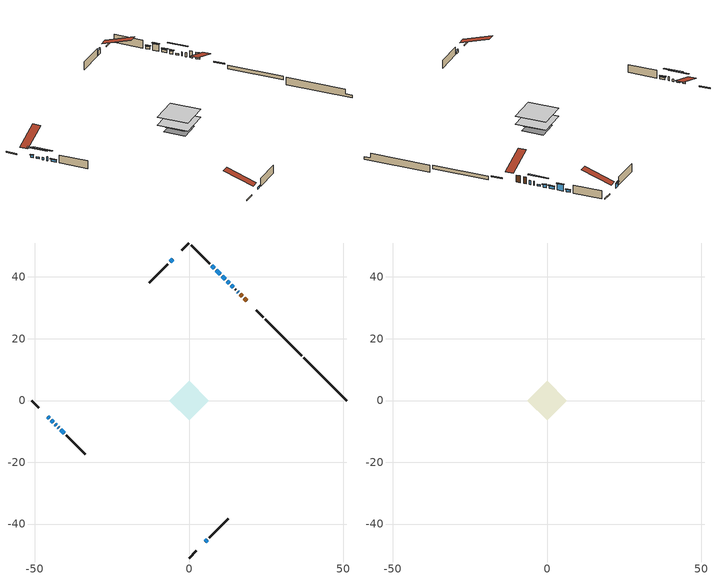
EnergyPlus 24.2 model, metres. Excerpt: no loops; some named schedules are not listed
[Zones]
conditioned space
 floor adiabatic (Floor2 construction): -4.04,0 0,4.04 4.04,0 0,-4.04 z0.47
 floor adiabatic (AdiabaticFloorConstruction): -6.45,0 0,6.45 6.45,0 0,-6.45 z0.47
 floor foundation (Slab1 construction): -4.54,0 0,4.54 4.54,0 0,-4.54 z-2.01
 floor foundation (Slab2 construction): -4.04,0 0,4.04 4.04,0 0,-4.04 z-0.65
 wall outside (RimJoist1 construction): 0,-50.98 2.29,-48.68 / -50.98,0 -48.68,-2.29 / 0,50.98 -2.29,48.68 / 24.02,26.96 21.72,29.26 z0.47:0.77
 wall outside (AdiabaticWallConstruction 1): 18.75,32.23 17.89,33.09 / 17.23,33.75 16.65,34.33 z0.47:2.5
 wall outside (AdiabaticWallConstruction): 16,34.98 15.71,35.27 / 15.05,35.93 14.97,36.01 / -42.34,-8.64 -42.11,-8.87 z0.47:1.69; -45.72,-5.26 -45.21,-5.77 / -43.32,-7.65 -43,-7.98 / -41.45,-9.53 -40.37,-10.61 z0.47:1.18; 14.32,36.66 13.74,37.24 / -44.56,-6.42 -43.98,-7 / 5.26,-45.72 5.95,-45.03 z0.47:0.98; 13.08,37.9 12.45,38.53 / 11.8,39.18 10.72,40.26 z0.47:1.33; 10.06,40.92 8.8,42.17 z0.47:2.43; 8.15,42.83 7.39,43.59 z0.47:1.23; -5.26,45.71 -6.15,44.83 z0.47:1.81
 wall outside (Wall1 construction): 6.6,-44.37 12.68,-38.29 / -39.72,-11.26 -33.64,-17.34 / -6.8,44.18 -12.88,38.1 / 6.74,44.24 0.66,50.32 z0.47:2.91
 wall foundation (FoundationWall1 construction): 37.08,13.9,-2.01 37.08,13.9,0.28 49.59,1.39,0.28 49.59,1.39,-1.16 50.98,0,-1.16 50.98,0,-2.01
 wall foundation (FoundationWall2 construction): 36.42,14.56 24.67,26.31 z-0.65:0.47
 window (WindowConstruction 8): 15.99,34.98 15.71,35.27 z0.47:1.69
 window (WindowConstruction 7): -45.71,-5.26 -45.21,-5.77 z0.47:1.18
 window (WindowConstruction 13): 15.05,35.93 14.97,36.01 z0.47:1.69
 window (WindowConstruction 10): 14.31,36.66 13.74,37.24 z0.47:0.98
 window (WindowConstruction 11): -44.55,-6.42 -43.98,-7 z0.47:0.98
 window (WindowConstruction 12): -43.32,-7.66 -43,-7.98 z0.47:1.18
 window (WindowConstruction 9): -42.34,-8.64 -42.11,-8.87 z0.47:1.69
 window (WindowConstruction): 13.08,37.9 12.45,38.53 z0.47:1.33
 window (WindowConstruction 1): 11.8,39.18 10.72,40.26 z0.47:1.33
 window (WindowConstruction 2): 10.06,40.92 8.8,42.17 z0.47:2.43
 window (WindowConstruction 3): 8.15,42.83 7.39,43.59 z0.47:1.23
 window (WindowConstruction 4): -5.26,45.71 -6.15,44.83 z0.47:1.81
 window (WindowConstruction 5): 5.26,-45.71 5.95,-45.03 z0.47:0.98
 window (WindowConstruction 6): -41.45,-9.53 -40.37,-10.61 z0.47:1.18
 door (Door): 18.75,32.23 17.89,33.09 z0.47:2.5
 door (Door 1): 17.23,33.75 16.65,34.33 z0.47:2.5
 ceiling adiabatic (AdiabaticFloorConstruction): 0,-6.45 6.45,0 0,6.45 -6.45,0 z0.47
attic - vented
 floor to conditioned space (Floor1 construction Reversed): -6.45,0 0,6.45 6.45,0 0,-6.45 z2.91
 roof outside (Roof1 construction): 4.61,-46.37,2.91 -1.68,-40.08,5.87 -3.34,-41.74,5.87 2.95,-48.03,2.91; -46.37,-4.61,2.91 -40.08,1.68,5.87 -41.74,3.34,5.87 -48.03,-2.95,2.91; -4.61,46.37,2.91 1.68,40.08,5.87 3.34,41.74,5.87 -2.95,48.03,2.91; 19.41,31.57,2.91 13.12,25.28,5.87 14.78,23.63,5.87 21.07,29.91,2.91
shading: -45.07,-5.91 -45.86,-5.12 -46.15,-5.41 -45.36,-6.2 z1.38; 11.87,39.11 16.18,34.8 16.47,35.09 12.16,39.4 z3.62; -42.11,-8.87 -46.42,-4.56 -46.71,-4.85 -42.4,-9.16 z3.62; -41.13,-9.85 -45.19,-5.79 -45.48,-6.08 -41.42,-10.14 z3.82; 12.31,38.67 13.22,37.75 13.51,38.05 12.6,38.96 z1.53; 10.58,40.4 11.94,39.04 12.23,39.33 10.87,40.69 z1.53; 8.66,42.32 10.2,40.78 10.49,41.07 8.95,42.61 z2.63; 7.25,43.73 8.29,42.69 8.58,42.98 7.54,44.02 z1.43; -6.29,44.69 -5.12,45.86 -5.41,46.15 -6.58,44.98 z2.01; 6.09,-44.89 5.12,-45.86 5.41,-46.15 6.38,-45.18 z1.18; -40.23,-10.75 -41.59,-9.38 -41.88,-9.68 -40.52,-11.04 z1.38
[Building]
Building 1: Terrain=Suburbs
[Site:Location]
Toronto City Centre_ON: Latitude {deg}=43.63; Longitude {deg}=-79.39; Time Zone {hr}=-5; Elevation {m}=77; Keep Site Location Information=Yes
[Site:GroundTemperature:Shallow]
5.01852, 3.26908, 3.12898, 3.95918, 7.29196, 10.6092, 13.4851, 15.3069, 15.4617, 13.9799, 11.1774, 7.9619
[Site:WaterMainsTemperature]
Calculation Method=Schedule; Temperature Schedule=mains temperature schedule
[Material] Roughness=Rough; Thermal Absorptance=0.9
Name | Thickness {m} | Conductivity {W/m-K} | Density {kg/m3} | Specific Heat {J/kg-K} | Solar Absorptance | Visible Absorptance
asphalt or fiberglass shingles | 0.00635 | 0.162714 | 1121.4 | 1465.45 | 0.4 | 0.4
ceiling loosefill ins | 0.254 | 0.0480833 | 16.02 | 1046.75 | 0.7 | 0.7
ceiling stud and cavity | 0.1397 | 0.592055 | 65.682 | 1177.47 | 0.7 | 0.7
concrete 4.0 in. | 0.1016 | 1.803125 | 2242.8 | 837.4 | 0.7 | 0.7
concrete 8.0 in. | 0.2032 | 1.803125 | 2242.8 | 837.4 | 0.7 | 0.7
door material | 0.04445 | 0.053851 | 512.64 | 1214.23 | 0.7 | 0.7
door material 1 | 0.04445 | 0.188738 | 512.64 | 1214.23 | 0.7 | 0.7
exterior vertical ins | 0.0363136 | 0.029427 | 32.04 | 1214.23 | 0.7 | 0.7
exterior vertical ins 1 | 0.0340951 | 0.029427 | 32.04 | 1214.23 | 0.7 | 0.7
floor covering | 0.0127 | 0.0433444 | 54.468 | 1339.84 | 0.6 | 0.6
floor rigid ins; wall rigid ins | 0.512978 | 0.029427 | 32.04 | 1214.23 | 0.7 | 0.7
floor stud and cavity | 0.1397 | 1.10349 | 92.3553 | 1139.71 | 0.7 | 0.7
floor stud and cavity 1 | 0.1397 | 1.75129 | 37.0049 | 1207.88 | 0.7 | 0.7
furniture material conditioned space 1 | 0.1524 | 0.115458 | 640.8 | 1214.23 | 0.6 | 0.6
gypsum board | 0.0127 | 0.160291 | 801 | 837.4 | 0.6 | 0.6
gypsum board 1 | 0.0127 | 0.160291 | 801 | 837.4 | 0.7 | 0.7
osb sheathing 0.5 in. | 0.0127 | 0.115458 | 512.64 | 1214.23 | 0.7 | 0.7
osb sheathing 0.75 in. | 0.01905 | 0.115458 | 512.64 | 1214.23 | 0.7 | 0.7
osb sheathing 2.0 in. | 0.0508 | 0.115458 | 512.64 | 1214.23 | 0.7 | 0.7
rim joist stud and cavity | 0.0508 | 0.0283516 | 125.044 | 1163.47 | 0.6 | 0.6
wall stud and cavity | 0.1397 | 0.115654 | 139.0536 | 1170.24 | 0.7 | 0.7
wall stud and cavity 1 | 0.0889 | 0.380278 | 52.3479 | 1209.89 | 0.7 | 0.7
wall stud and cavity 2 | 0.0889 | 0.391764 | 83.0341 | 1211.67 | 0.7 | 0.7
wood siding | 0.0254 | 0.102417 | 544.68 | 1172.36 | 0.4 | 0.4
wood siding 1; wood siding 2; wood siding 3 | 0.0254 | 0.102417 | 544.68 | 1172.36 | 0.7 | 0.7
[WindowMaterial:SimpleGlazingSystem]
Name | U-Factor {W/m2-K} | Solar Heat Gain Coefficient
WindowMaterial | 2.14515 | 0.46
WindowMaterial 1 | 2.05771 | 0.52
WindowMaterial 10 | 4.72353 | 0.53
WindowMaterial 11 | 2.84014 | 0.42
WindowMaterial 12 | 4.56398 | 0.49
WindowMaterial 13 | 3.05874 | 0.34
WindowMaterial 2 | 2.41145 | 0.55
WindowMaterial 3 | 2.87988 | 0.51
WindowMaterial 4 | 2.11165 | 0.54
WindowMaterial 5 | 2.84979 | 0.44
WindowMaterial 6 | 2.85774 | 0.45
WindowMaterial 7 | 2.853195 | 0.44
WindowMaterial 8 | 2.98776 | 0.6
WindowMaterial 9 | 3.10757 | 0.59
[Construction]
AdiabaticFloorConstruction: floor stud and cavity 1, floor rigid ins, osb sheathing 0.75 in., floor covering
AdiabaticWallConstruction: wood siding 2, wall rigid ins, wall stud and cavity 1, gypsum board
AdiabaticWallConstruction 1: wood siding 3, wall rigid ins, wall stud and cavity 1, gypsum board
Door: door material
Door 1: door material 1
Floor1 construction Reversed: gypsum board, ceiling stud and cavity, ceiling loosefill ins
Floor2 construction: floor stud and cavity, osb sheathing 0.75 in., floor covering
FoundationWall1 construction; FoundationWall2 construction: concrete 8.0 in., gypsum board 1
furniture construction conditioned space 1: furniture material conditioned space 1
PartitionWallConstruction: gypsum board, wall stud and cavity 2, gypsum board
RimJoist1 construction: wood siding 1, osb sheathing 2.0 in., rim joist stud and cavity
Roof1 construction: asphalt or fiberglass shingles
Slab1 construction; Slab2 construction: concrete 4.0 in.
Wall1 construction: wood siding, osb sheathing 0.5 in., wall stud and cavity, gypsum board
WindowConstruction: WindowMaterial
WindowConstruction 1: WindowMaterial 1
WindowConstruction 10: WindowMaterial 10
WindowConstruction 11: WindowMaterial 11
WindowConstruction 12: WindowMaterial 12
WindowConstruction 13: WindowMaterial 13
WindowConstruction 2: WindowMaterial 2
WindowConstruction 3: WindowMaterial 3
WindowConstruction 4: WindowMaterial 4
WindowConstruction 5: WindowMaterial 5
WindowConstruction 6: WindowMaterial 6
WindowConstruction 7: WindowMaterial 7
WindowConstruction 8: WindowMaterial 8
WindowConstruction 9: WindowMaterial 9
[Zone] Multiplier=1; Part of Total Floor Area=Yes
Name | Volume {m3}
attic - vented | 40.0914
conditioned space | 347.4
[Space]
Name | Zone | Volume {m3}
attic - vented 1 | attic - vented | 40.0914
conditioned space 1 | conditioned space | 347.4
[ZoneInfiltration:EffectiveLeakageArea]
infil attic - vented 1: Zone or Space=attic - vented 1; Schedule=Always On Discrete; Effective Air Leakage Area {cm2}=3508.63; Stack Coefficient=0.000206093; Wind Coefficient=9.69956e-06
[ZoneMixing]
whole house fan mix: Zone or Space=attic - vented; Schedule=Always On Continuous; Design Flow Rate Calculation Method=Flow/Zone; Design Flow Rate {m3/s}=0; Source Zone or Space=conditioned space
[SurfaceProperty:ExposedFoundationPerimeter] Exposed Perimeter Calculation Method=TotalExposedPerimeter
Name | Total Exposed Perimeter {m}
Slab1 | 19.66
Slab2 | 16.612
[InternalMass] Zone or ZoneList=conditioned space; Space or SpaceList=conditioned space 1
Name | Construction | Surface Area {m2}
furniture mass conditioned space 1 | furniture construction conditioned space 1 | 75.9479
partition wall mass | PartitionWallConstruction | 157.21
[Lights]
interior lighting: Zone or ZoneList or Space or SpaceList=conditioned space 1; Schedule=interior lighting schedule; Design Level Calculation Method=LightingLevel; Lighting Level {W}=343.2; Return Air Fraction=0; Fraction Radiant=0.6; Fraction Visible=0.2; Fraction Replaceable=1
[People]
occupants: Zone or ZoneList or Space or SpaceList=conditioned space 1; Number of People Schedule=occupants schedule; Number of People Calculation Method=People; Number of People=3; Fraction Radiant=0.314171; Sensible Heat Fraction=0.56303; Activity Level Schedule=occupants activity schedule; Carbon Dioxide Generation Rate {m3/s-W}=0; Enable ASHRAE 55 Comfort Warnings=No; Mean Radiant Temperature Calculation Type=EnclosureAveraged
[ElectricEquipment] Zone or ZoneList or Space or SpaceList=conditioned space 1; Design Level Calculation Method=EquipmentLevel
Name | Schedule | Design Level {W} | Fraction Latent | Fraction Radiant | Fraction Lost
clothes dryer | clothes dryer schedule | 140.772 | 0.015 | 0.081 | 0.85
clothes washer | clothes washer schedule | 32.1985 | 0.03 | 0.162 | 0.7
cooking range | cooking range schedule | 215.147 | 0.08 | 0.432 | 0.2
dishwasher | dishwasher schedule | 66.8632 | 0.3 | 0.18 | 0.4
fridge | fridge schedule | 72.9452 | 0 | 0.6 | 0
mech vent bath fan 0 | mech vent bath fan 0 schedule | 50.2 | 0 | 0 | 1
mech vent bath fan 1 | mech vent bath fan 1 schedule | 50.2 | 0 | 0 | 1
mech vent house fan | mech vent house fan schedule | 0 | 0 | 0 | 1
mech vent house fan cfis | mech vent house fan cfis schedule | 0 | 0 | 0 | 0
misc plug loads | misc plug loads schedule | 494.7 | 0.045 | 0.513 | 0.1
whole house fan | Always On Discrete | 0 | 0 | 0 | 1
[OtherEquipment] Zone or ZoneList or Space or SpaceList=conditioned space 1; Design Level Calculation Method=EquipmentLevel
Name | Fuel Type | Schedule | Design Level {W} | Fraction Latent | Fraction Radiant | Fraction Lost
clothes dryer 1 | Electricity | clothes dryer schedule | 0 | 0.015 | 0.081 | 0.85
cooking range 1 | Electricity | cooking range schedule | 0 | 0.08 | 0.432 | 0.2
general water use latent | None | general water use schedule | 62.594 | 1 | 0 | 0
general water use sensible | None | general water use schedule | -61.6891 | 0 | 0.6 | 0
mech vent house fan latent load | None | Always On Discrete | 0 | 1 | 0 | 0
mech vent house fan sensible load | None | Always On Discrete | 0 | 0 | 0 | 0
water heater energy adjustment1 | Propane | Always On Discrete | 0.01 | 0 | 0 | 1
[ZoneInfiltration:DesignFlowRate] Zone or ZoneList or Space or SpaceList=conditioned space 1; Schedule=Always On Discrete; Design Flow Rate Calculation Method=Flow/Zone; Design Flow Rate {m3/s}=0
infil flow; natural vent flow; whole house fan flow
[Foundation:Kiva] Initial Indoor Air Temperature {C}=18; Wall Depth Below Slab {m}=0.2032; Custom Block X Position 1 {m}=0.2159; Custom Block Z Position 1 {m}=0
Name | Wall Height Above Grade {m} | Custom Block Material Name 1 | Custom Block Depth 1 {m}
Foundation Kiva 1 | 0.279989 | exterior vertical ins | 2.28999
Foundation Kiva 2 | 0.470002 | exterior vertical ins 1 | 1.11999
[Foundation:Kiva:Settings]
Soil Conductivity {W/m-K}=0.849921; Soil Density {kg/m3}=1842.3; Soil Specific Heat {J/kg-K}=418.7; Ground Solar Absorptivity=0.9; Ground Thermal Absorptivity=0.9; Ground Surface Roughness {m}=0.03; Far-Field Width {m}=40; Deep-Ground Boundary Condition=ZeroFlux; Deep-Ground Depth {m}=40; Minimum Cell Dimension {m}=0.2; Maximum Cell Growth Coefficient=3; Simulation Timestep=Timestep
[Exterior:Lights]
exterior lighting: Schedule=exterior lighting schedule; Design Level {W}=75.6
[Schedule:Constant]
Name | Hourly Value
Always On Continuous; mech vent house fan schedule; mech vent house fan cfis schedule; Always On Discrete | 1
occupants activity schedule | 117.228
fridge schedule | 0
[Schedule:Week:Daily]
interior lighting schedule Week Rule - Jan1-Jan27: interior lighting schedule day, interior lighting schedule day, interior lighting schedule day, interior lighting schedule day, interior lighting schedule day, interior lighting schedule day, interior lighting schedule day, interior lighting schedule default day, interior lighting schedule default day, interior lighting schedule default day, interior lighting schedule default day, interior lighting schedule default day
interior lighting schedule Week Rule - Jan28-Feb3: interior lighting schedule day, interior lighting schedule day, interior lighting schedule day, interior lighting schedule day, interior lighting schedule day 1, interior lighting schedule day 1, interior lighting schedule day 1, interior lighting schedule default day, interior lighting schedule default day, interior lighting schedule default day, interior lighting schedule default day, interior lighting schedule default day
interior lighting schedule Week Rule - Feb4-Feb24: interior lighting schedule day 1, interior lighting schedule day 1, interior lighting schedule day 1, interior lighting schedule day 1, interior lighting schedule day 1, interior lighting schedule day 1, interior lighting schedule day 1, interior lighting schedule default day, interior lighting schedule default day, interior lighting schedule default day, interior lighting schedule default day, interior lighting schedule default day
interior lighting schedule Week Rule - Feb25-Mar3: interior lighting schedule day 1, interior lighting schedule day 1, interior lighting schedule day 1, interior lighting schedule day 1, interior lighting schedule day 2, interior lighting schedule day 2, interior lighting schedule day 2, interior lighting schedule default day, interior lighting schedule default day, interior lighting schedule default day, interior lighting schedule default day, interior lighting schedule default day
interior lighting schedule Week Rule - Mar4-Mar31: interior lighting schedule day 2, interior lighting schedule day 2, interior lighting schedule day 2, interior lighting schedule day 2, interior lighting schedule day 2, interior lighting schedule day 2, interior lighting schedule day 2, interior lighting schedule default day, interior lighting schedule default day, interior lighting schedule default day, interior lighting schedule default day, interior lighting schedule default day
interior lighting schedule Week Rule - Apr1-Apr28: interior lighting schedule day 3, interior lighting schedule day 3, interior lighting schedule day 3, interior lighting schedule day 3, interior lighting schedule day 3, interior lighting schedule day 3, interior lighting schedule day 3, interior lighting schedule default day, interior lighting schedule default day, interior lighting schedule default day, interior lighting schedule default day, interior lighting schedule default day
interior lighting schedule Week Rule - Apr29-May5: interior lighting schedule day 3, interior lighting schedule day 3, interior lighting schedule day 4, interior lighting schedule day 4, interior lighting schedule day 4, interior lighting schedule day 4, interior lighting schedule day 4, interior lighting schedule default day, interior lighting schedule default day, interior lighting schedule default day, interior lighting schedule default day, interior lighting schedule default day
interior lighting schedule Week Rule - May6-May26: interior lighting schedule day 4, interior lighting schedule day 4, interior lighting schedule day 4, interior lighting schedule day 4, interior lighting schedule day 4, interior lighting schedule day 4, interior lighting schedule day 4, interior lighting schedule default day, interior lighting schedule default day, interior lighting schedule default day, interior lighting schedule default day, interior lighting schedule default day
interior lighting schedule Week Rule - May27-Jun2: interior lighting schedule day 4, interior lighting schedule day 4, interior lighting schedule day 4, interior lighting schedule day 4, interior lighting schedule day 4, interior lighting schedule day 5, interior lighting schedule day 5, interior lighting schedule default day, interior lighting schedule default day, interior lighting schedule default day, interior lighting schedule default day, interior lighting schedule default day
interior lighting schedule Week Rule - Jun3-Jun30: interior lighting schedule day 5, interior lighting schedule day 5, interior lighting schedule day 5, interior lighting schedule day 5, interior lighting schedule day 5, interior lighting schedule day 5, interior lighting schedule day 5, interior lighting schedule default day, interior lighting schedule default day, interior lighting schedule default day, interior lighting schedule default day, interior lighting schedule default day
interior lighting schedule Week Rule - Jul1-Jul28: interior lighting schedule day 6, interior lighting schedule day 6, interior lighting schedule day 6, interior lighting schedule day 6, interior lighting schedule day 6, interior lighting schedule day 6, interior lighting schedule day 6, interior lighting schedule default day, interior lighting schedule default day, interior lighting schedule default day, interior lighting schedule default day, interior lighting schedule default day
interior lighting schedule Week Rule - Jul29-Aug4: interior lighting schedule day 6, interior lighting schedule day 6, interior lighting schedule day 6, interior lighting schedule day 7, interior lighting schedule day 7, interior lighting schedule day 7, interior lighting schedule day 7, interior lighting schedule default day, interior lighting schedule default day, interior lighting schedule default day, interior lighting schedule default day, interior lighting schedule default day
interior lighting schedule Week Rule - Aug5-Aug25: interior lighting schedule day 7, interior lighting schedule day 7, interior lighting schedule day 7, interior lighting schedule day 7, interior lighting schedule day 7, interior lighting schedule day 7, interior lighting schedule day 7, interior lighting schedule default day, interior lighting schedule default day, interior lighting schedule default day, interior lighting schedule default day, interior lighting schedule default day
interior lighting schedule Week Rule - Aug26-Sep1: interior lighting schedule day 7, interior lighting schedule day 7, interior lighting schedule day 7, interior lighting schedule day 7, interior lighting schedule day 7, interior lighting schedule day 7, interior lighting schedule day 8, interior lighting schedule default day, interior lighting schedule default day, interior lighting schedule default day, interior lighting schedule default day, interior lighting schedule default day
interior lighting schedule Week Rule - Sep2-Sep29: interior lighting schedule day 8, interior lighting schedule day 8, interior lighting schedule day 8, interior lighting schedule day 8, interior lighting schedule day 8, interior lighting schedule day 8, interior lighting schedule day 8, interior lighting schedule default day, interior lighting schedule default day, interior lighting schedule default day, interior lighting schedule default day, interior lighting schedule default day
interior lighting schedule Week Rule - Sep30-Oct6: interior lighting schedule day 8, interior lighting schedule day 9, interior lighting schedule day 9, interior lighting schedule day 9, interior lighting schedule day 9, interior lighting schedule day 9, interior lighting schedule day 9, interior lighting schedule default day, interior lighting schedule default day, interior lighting schedule default day, interior lighting schedule default day, interior lighting schedule default day
interior lighting schedule Week Rule - Oct7-Oct27: interior lighting schedule day 9, interior lighting schedule day 9, interior lighting schedule day 9, interior lighting schedule day 9, interior lighting schedule day 9, interior lighting schedule day 9, interior lighting schedule day 9, interior lighting schedule default day, interior lighting schedule default day, interior lighting schedule default day, interior lighting schedule default day, interior lighting schedule default day
interior lighting schedule Week Rule - Oct28-Nov3: interior lighting schedule day 9, interior lighting schedule day 9, interior lighting schedule day 9, interior lighting schedule day 9, interior lighting schedule day 10, interior lighting schedule day 10, interior lighting schedule day 10, interior lighting schedule default day, interior lighting schedule default day, interior lighting schedule default day, interior lighting schedule default day, interior lighting schedule default day
interior lighting schedule Week Rule - Nov4-Nov24: interior lighting schedule day 10, interior lighting schedule day 10, interior lighting schedule day 10, interior lighting schedule day 10, interior lighting schedule day 10, interior lighting schedule day 10, interior lighting schedule day 10, interior lighting schedule default day, interior lighting schedule default day, interior lighting schedule default day, interior lighting schedule default day, interior lighting schedule default day
interior lighting schedule Week Rule - Nov25-Dec1: interior lighting schedule day 10, interior lighting schedule day 10, interior lighting schedule day 10, interior lighting schedule day 10, interior lighting schedule day 10, interior lighting schedule day 10, interior lighting schedule day 11, interior lighting schedule default day, interior lighting schedule default day, interior lighting schedule default day, interior lighting schedule default day, interior lighting schedule default day
interior lighting schedule Week Rule - Dec2-Dec31: interior lighting schedule day 11, interior lighting schedule day 11, interior lighting schedule day 11, interior lighting schedule day 11, interior lighting schedule day 11, interior lighting schedule day 11, interior lighting schedule day 11, interior lighting schedule default day, interior lighting schedule default day, interior lighting schedule default day, interior lighting schedule default day, interior lighting schedule default day
occupants schedule Week Rule - Jan1-Dec31: occupants schedule day, occupants schedule day, occupants schedule day, occupants schedule day, occupants schedule day, occupants schedule day, occupants schedule day, occupants schedule default day, occupants schedule default day, occupants schedule default day, occupants schedule default day, occupants schedule default day
clothes dryer schedule Week Rule - Jan1-Dec31: clothes dryer schedule day, clothes dryer schedule day, clothes dryer schedule day, clothes dryer schedule day, clothes dryer schedule day, clothes dryer schedule day, clothes dryer schedule day, clothes dryer schedule default day, clothes dryer schedule default day, clothes dryer schedule default day, clothes dryer schedule default day, clothes dryer schedule default day
clothes washer schedule Week Rule - Jan1-Dec31: clothes washer schedule day, clothes washer schedule day, clothes washer schedule day, clothes washer schedule day, clothes washer schedule day, clothes washer schedule day, clothes washer schedule day, clothes washer schedule default day, clothes washer schedule default day, clothes washer schedule default day, clothes washer schedule default day, clothes washer schedule default day
cooking range schedule Week Rule - Jan1-Dec31: cooking range schedule day, cooking range schedule day, cooking range schedule day, cooking range schedule day, cooking range schedule day, cooking range schedule day, cooking range schedule day, cooking range schedule default day, cooking range schedule default day, cooking range schedule default day, cooking range schedule default day, cooking range schedule default day
dishwasher schedule Week Rule - Jan1-Dec31: dishwasher schedule day, dishwasher schedule day, dishwasher schedule day, dishwasher schedule day, dishwasher schedule day, dishwasher schedule day, dishwasher schedule day, dishwasher schedule default day, dishwasher schedule default day, dishwasher schedule default day, dishwasher schedule default day, dishwasher schedule default day
mech vent bath fan 0 schedule Week Rule - Jan1-Dec31: mech vent bath fan 0 schedule day, mech vent bath fan 0 schedule day, mech vent bath fan 0 schedule day, mech vent bath fan 0 schedule day, mech vent bath fan 0 schedule day, mech vent bath fan 0 schedule day, mech vent bath fan 0 schedule day, mech vent bath fan 0 schedule default day, mech vent bath fan 0 schedule default day, mech vent bath fan 0 schedule default day, mech vent bath fan 0 schedule default day, mech vent bath fan 0 schedule default day
mech vent bath fan 1 schedule Week Rule - Jan1-Dec31: mech vent bath fan 1 schedule day, mech vent bath fan 1 schedule day, mech vent bath fan 1 schedule day, mech vent bath fan 1 schedule day, mech vent bath fan 1 schedule day, mech vent bath fan 1 schedule day, mech vent bath fan 1 schedule day, mech vent bath fan 1 schedule default day, mech vent bath fan 1 schedule default day, mech vent bath fan 1 schedule default day, mech vent bath fan 1 schedule default day, mech vent bath fan 1 schedule default day
misc plug loads schedule Week Rule - Jan1-Dec31: misc plug loads schedule day, misc plug loads schedule day, misc plug loads schedule day, misc plug loads schedule day, misc plug loads schedule day, misc plug loads schedule day, misc plug loads schedule day, misc plug loads schedule default day, misc plug loads schedule default day, misc plug loads schedule default day, misc plug loads schedule default day, misc plug loads schedule default day
general water use schedule Week Rule - Jan1-Dec31: general water use schedule day, general water use schedule day, general water use schedule day, general water use schedule day, general water use schedule day, general water use schedule day, general water use schedule day, general water use schedule default day, general water use schedule default day, general water use schedule default day, general water use schedule default day, general water use schedule default day
exterior lighting schedule Week Rule - Jan1-Jan27: exterior lighting schedule day, exterior lighting schedule day, exterior lighting schedule day, exterior lighting schedule day, exterior lighting schedule day, exterior lighting schedule day, exterior lighting schedule day, exterior lighting schedule default day, exterior lighting schedule default day, exterior lighting schedule default day, exterior lighting schedule default day, exterior lighting schedule default day
exterior lighting schedule Week Rule - Jan28-Feb3: exterior lighting schedule day, exterior lighting schedule day, exterior lighting schedule day, exterior lighting schedule day, exterior lighting schedule day 1, exterior lighting schedule day 1, exterior lighting schedule day 1, exterior lighting schedule default day, exterior lighting schedule default day, exterior lighting schedule default day, exterior lighting schedule default day, exterior lighting schedule default day
exterior lighting schedule Week Rule - Feb4-Feb24: exterior lighting schedule day 1, exterior lighting schedule day 1, exterior lighting schedule day 1, exterior lighting schedule day 1, exterior lighting schedule day 1, exterior lighting schedule day 1, exterior lighting schedule day 1, exterior lighting schedule default day, exterior lighting schedule default day, exterior lighting schedule default day, exterior lighting schedule default day, exterior lighting schedule default day
exterior lighting schedule Week Rule - Feb25-Mar3: exterior lighting schedule day 1, exterior lighting schedule day 1, exterior lighting schedule day 1, exterior lighting schedule day 1, exterior lighting schedule day 2, exterior lighting schedule day 2, exterior lighting schedule day 2, exterior lighting schedule default day, exterior lighting schedule default day, exterior lighting schedule default day, exterior lighting schedule default day, exterior lighting schedule default day
exterior lighting schedule Week Rule - Mar4-Mar31: exterior lighting schedule day 2, exterior lighting schedule day 2, exterior lighting schedule day 2, exterior lighting schedule day 2, exterior lighting schedule day 2, exterior lighting schedule day 2, exterior lighting schedule day 2, exterior lighting schedule default day, exterior lighting schedule default day, exterior lighting schedule default day, exterior lighting schedule default day, exterior lighting schedule default day
exterior lighting schedule Week Rule - Apr1-Apr28: exterior lighting schedule day 3, exterior lighting schedule day 3, exterior lighting schedule day 3, exterior lighting schedule day 3, exterior lighting schedule day 3, exterior lighting schedule day 3, exterior lighting schedule day 3, exterior lighting schedule default day, exterior lighting schedule default day, exterior lighting schedule default day, exterior lighting schedule default day, exterior lighting schedule default day
exterior lighting schedule Week Rule - Apr29-May5: exterior lighting schedule day 3, exterior lighting schedule day 3, exterior lighting schedule day 4, exterior lighting schedule day 4, exterior lighting schedule day 4, exterior lighting schedule day 4, exterior lighting schedule day 4, exterior lighting schedule default day, exterior lighting schedule default day, exterior lighting schedule default day, exterior lighting schedule default day, exterior lighting schedule default day
exterior lighting schedule Week Rule - May6-May26: exterior lighting schedule day 4, exterior lighting schedule day 4, exterior lighting schedule day 4, exterior lighting schedule day 4, exterior lighting schedule day 4, exterior lighting schedule day 4, exterior lighting schedule day 4, exterior lighting schedule default day, exterior lighting schedule default day, exterior lighting schedule default day, exterior lighting schedule default day, exterior lighting schedule default day
exterior lighting schedule Week Rule - May27-Jun2: exterior lighting schedule day 4, exterior lighting schedule day 4, exterior lighting schedule day 4, exterior lighting schedule day 4, exterior lighting schedule day 4, exterior lighting schedule day 5, exterior lighting schedule day 5, exterior lighting schedule default day, exterior lighting schedule default day, exterior lighting schedule default day, exterior lighting schedule default day, exterior lighting schedule default day
exterior lighting schedule Week Rule - Jun3-Jun30: exterior lighting schedule day 5, exterior lighting schedule day 5, exterior lighting schedule day 5, exterior lighting schedule day 5, exterior lighting schedule day 5, exterior lighting schedule day 5, exterior lighting schedule day 5, exterior lighting schedule default day, exterior lighting schedule default day, exterior lighting schedule default day, exterior lighting schedule default day, exterior lighting schedule default day
exterior lighting schedule Week Rule - Jul1-Jul28: exterior lighting schedule day 6, exterior lighting schedule day 6, exterior lighting schedule day 6, exterior lighting schedule day 6, exterior lighting schedule day 6, exterior lighting schedule day 6, exterior lighting schedule day 6, exterior lighting schedule default day, exterior lighting schedule default day, exterior lighting schedule default day, exterior lighting schedule default day, exterior lighting schedule default day
exterior lighting schedule Week Rule - Jul29-Aug4: exterior lighting schedule day 6, exterior lighting schedule day 6, exterior lighting schedule day 6, exterior lighting schedule day 7, exterior lighting schedule day 7, exterior lighting schedule day 7, exterior lighting schedule day 7, exterior lighting schedule default day, exterior lighting schedule default day, exterior lighting schedule default day, exterior lighting schedule default day, exterior lighting schedule default day
exterior lighting schedule Week Rule - Aug5-Aug25: exterior lighting schedule day 7, exterior lighting schedule day 7, exterior lighting schedule day 7, exterior lighting schedule day 7, exterior lighting schedule day 7, exterior lighting schedule day 7, exterior lighting schedule day 7, exterior lighting schedule default day, exterior lighting schedule default day, exterior lighting schedule default day, exterior lighting schedule default day, exterior lighting schedule default day
exterior lighting schedule Week Rule - Aug26-Sep1: exterior lighting schedule day 7, exterior lighting schedule day 7, exterior lighting schedule day 7, exterior lighting schedule day 7, exterior lighting schedule day 7, exterior lighting schedule day 7, exterior lighting schedule day 8, exterior lighting schedule default day, exterior lighting schedule default day, exterior lighting schedule default day, exterior lighting schedule default day, exterior lighting schedule default day
exterior lighting schedule Week Rule - Sep2-Sep29: exterior lighting schedule day 8, exterior lighting schedule day 8, exterior lighting schedule day 8, exterior lighting schedule day 8, exterior lighting schedule day 8, exterior lighting schedule day 8, exterior lighting schedule day 8, exterior lighting schedule default day, exterior lighting schedule default day, exterior lighting schedule default day, exterior lighting schedule default day, exterior lighting schedule default day
exterior lighting schedule Week Rule - Sep30-Oct6: exterior lighting schedule day 8, exterior lighting schedule day 9, exterior lighting schedule day 9, exterior lighting schedule day 9, exterior lighting schedule day 9, exterior lighting schedule day 9, exterior lighting schedule day 9, exterior lighting schedule default day, exterior lighting schedule default day, exterior lighting schedule default day, exterior lighting schedule default day, exterior lighting schedule default day
exterior lighting schedule Week Rule - Oct7-Oct27: exterior lighting schedule day 9, exterior lighting schedule day 9, exterior lighting schedule day 9, exterior lighting schedule day 9, exterior lighting schedule day 9, exterior lighting schedule day 9, exterior lighting schedule day 9, exterior lighting schedule default day, exterior lighting schedule default day, exterior lighting schedule default day, exterior lighting schedule default day, exterior lighting schedule default day
[Schedule:Year]
interior lighting schedule: interior lighting schedule Week Rule - Jan1-Jan27, 1, 1, 1, 27, interior lighting schedule Week Rule - Jan28-Feb3, 1, 28, 2, 3, interior lighting schedule Week Rule - Feb4-Feb24, 2, 4, 2, 24, interior lighting schedule Week Rule - Feb25-Mar3, 2, 25, 3, 3, interior lighting schedule Week Rule - Mar4-Mar31, 3, 4, 3, 31, interior lighting schedule Week Rule - Apr1-Apr28, 4, 1, 4, 28, interior lighting schedule Week Rule - Apr29-May5, 4, 29, 5, 5, interior lighting schedule Week Rule - May6-May26, 5, 6, 5, 26, interior lighting schedule Week Rule - May27-Jun2, 5, 27, 6, 2, interior lighting schedule Week Rule - Jun3-Jun30, 6, 3, 6, 30, interior lighting schedule Week Rule - Jul1-Jul28, 7, 1, 7, 28, interior lighting schedule Week Rule - Jul29-Aug4, 7, 29, 8, 4, interior lighting schedule Week Rule - Aug5-Aug25, 8, 5, 8, 25, interior lighting schedule Week Rule - Aug26-Sep1, 8, 26, 9, 1, interior lighting schedule Week Rule - Sep2-Sep29, 9, 2, 9, 29, interior lighting schedule Week Rule - Sep30-Oct6, 9, 30, 10, 6, interior lighting schedule Week Rule - Oct7-Oct27, 10, 7, 10, 27, interior lighting schedule Week Rule - Oct28-Nov3, 10, 28, 11, 3, interior lighting schedule Week Rule - Nov4-Nov24, 11, 4, 11, 24, interior lighting schedule Week Rule - Nov25-Dec1, 11, 25, 12, 1, interior lighting schedule Week Rule - Dec2-Dec31, 12, 2, 12, 31
occupants schedule: occupants schedule Week Rule - Jan1-Dec31, 1, 1, 12, 31
clothes dryer schedule: clothes dryer schedule Week Rule - Jan1-Dec31, 1, 1, 12, 31
clothes washer schedule: clothes washer schedule Week Rule - Jan1-Dec31, 1, 1, 12, 31
cooking range schedule: cooking range schedule Week Rule - Jan1-Dec31, 1, 1, 12, 31
dishwasher schedule: dishwasher schedule Week Rule - Jan1-Dec31, 1, 1, 12, 31
mech vent bath fan 0 schedule: mech vent bath fan 0 schedule Week Rule - Jan1-Dec31, 1, 1, 12, 31
mech vent bath fan 1 schedule: mech vent bath fan 1 schedule Week Rule - Jan1-Dec31, 1, 1, 12, 31
misc plug loads schedule: misc plug loads schedule Week Rule - Jan1-Dec31, 1, 1, 12, 31
general water use schedule: general water use schedule Week Rule - Jan1-Dec31, 1, 1, 12, 31
exterior lighting schedule: exterior lighting schedule Week Rule - Jan1-Jan27, 1, 1, 1, 27, exterior lighting schedule Week Rule - Jan28-Feb3, 1, 28, 2, 3, exterior lighting schedule Week Rule - Feb4-Feb24, 2, 4, 2, 24, exterior lighting schedule Week Rule - Feb25-Mar3, 2, 25, 3, 3, exterior lighting schedule Week Rule - Mar4-Mar31, 3, 4, 3, 31, exterior lighting schedule Week Rule - Apr1-Apr28, 4, 1, 4, 28, exterior lighting schedule Week Rule - Apr29-May5, 4, 29, 5, 5, exterior lighting schedule Week Rule - May6-May26, 5, 6, 5, 26, exterior lighting schedule Week Rule - May27-Jun2, 5, 27, 6, 2, exterior lighting schedule Week Rule - Jun3-Jun30, 6, 3, 6, 30, exterior lighting schedule Week Rule - Jul1-Jul28, 7, 1, 7, 28, exterior lighting schedule Week Rule - Jul29-Aug4, 7, 29, 8, 4, exterior lighting schedule Week Rule - Aug5-Aug25, 8, 5, 8, 25, exterior lighting schedule Week Rule - Aug26-Sep1, 8, 26, 9, 1, exterior lighting schedule Week Rule - Sep2-Sep29, 9, 2, 9, 29, exterior lighting schedule Week Rule - Sep30-Oct6, 9, 30, 10, 6, exterior lighting schedule Week Rule - Oct7-Oct27, 10, 7, 10, 27, exterior lighting schedule Week Rule - Oct28-Nov3, 10, 28, 11, 3, exterior lighting schedule Week Rule - Nov4-Nov24, 11, 4, 11, 24, exterior lighting schedule Week Rule - Nov25-Dec1, 11, 25, 12, 1, exterior lighting schedule Week Rule - Dec2-Dec31, 12, 2, 12, 31
[Schedule:Compact]
mains temperature schedule: Through: 01/01, For: AllDays, Until: 24:00, 8.80333, Through: 01/02, For: AllDays, Until: 24:00, 8.74333, Through: 01/03, For: AllDays, Until: 24:00, 8.68389, Through: 01/04, For: AllDays, Until: 24:00, 8.62611, Through: 01/05, For: AllDays, Until: 24:00, 8.56944, Through: 01/06, For: AllDays, Until: 24:00, 8.51389, Through: 01/07, For: AllDays, Until: 24:00, 8.45944, Through: 01/08, For: AllDays, Until: 24:00, 8.40611, Through: 01/09, For: AllDays, Until: 24:00, 8.35389, Through: 01/10, For: AllDays, Until: 24:00, 8.30278, Through: 01/11, For: AllDays, Until: 24:00, 8.25333, Through: 01/12, For: AllDays, Until: 24:00, 8.205, Through: 01/13, For: AllDays, Until: 24:00, 8.15778, Through: 01/14, For: AllDays, Until: 24:00, 8.11222, Through: 01/15, For: AllDays, Until: 24:00, 8.06778, Through: 01/16, For: AllDays, Until: 24:00, 8.02444, Through: 01/17, For: AllDays, Until: 24:00, 7.98222, Through: 01/18, For: AllDays, Until: 24:00, 7.94167, Through: 01/19, For: AllDays, Until: 24:00, 7.90222, Through: 01/20, For: AllDays, Until: 24:00, 7.86444, Through: 01/21, For: AllDays, Until: 24:00, 7.82778, Through: 01/22, For: AllDays, Until: 24:00, 7.79278, Through: 01/23, For: AllDays, Until: 24:00, 7.75889, Through: 01/24, For: AllDays, Until: 24:00, 7.72667, Through: 01/25, For: AllDays, Until: 24:00, 7.69556, Through: 01/26, For: AllDays, Until: 24:00, 7.66611, Through: 01/27, For: AllDays, Until: 24:00, 7.63778, Through: 01/28, For: AllDays, Until: 24:00, 7.61111, Through: 01/29, For: AllDays, Until: 24:00, 7.58556, Through: 01/30, For: AllDays, Until: 24:00, 7.56167, Through: 01/31, For: AllDays, Until: 24:00, 7.53944, Through: 02/01, For: AllDays, Until: 24:00, 7.51833, Through: 02/02, For: AllDays, Until: 24:00, 7.49889, Through: 02/03, For: AllDays, Until: 24:00, 7.48111, Through: 02/04, For: AllDays, Until: 24:00, 7.46444, Through: 02/05, For: AllDays, Until: 24:00, 7.44944, Through: 02/06, For: AllDays, Until: 24:00, 7.43556, Through: 02/07, For: AllDays, Until: 24:00, 7.42333, Through: 02/08, For: AllDays, Until: 24:00, 7.41278, Through: 02/09, For: AllDays, Until: 24:00, 7.40389, Through: 02/10, For: AllDays, Until: 24:00, 7.39611, Through: 02/11, For: AllDays, Until: 24:00, 7.39, Through: 02/12, For: AllDays, Until: 24:00, 7.38556, Through: 02/13, For: AllDays, Until: 24:00, 7.38222, Through: 02/14, For: AllDays, Until: 24:00, 7.38056, Through: 02/15, For: AllDays, Until: 24:00, 7.38056, Through: 02/16, For: AllDays, Until: 24:00, 7.38222, Through: 02/17, For: AllDays, Until: 24:00, 7.385, Through: 02/18, For: AllDays, Until: 24:00, 7.38944, Through: 02/19, For: AllDays, Until: 24:00, 7.395, Through: 02/20, For: AllDays, Until: 24:00, 7.40278, Through: 02/21, For: AllDays, Until: 24:00, 7.41167, Through: 02/22, For: AllDays, Until: 24:00, 7.42222, Through: 02/23, For: AllDays, Until: 24:00, 7.43389, Through: 02/24, For: AllDays, Until: 24:00, 7.44722, Through: 02/25, For: AllDays, Until: 24:00, 7.46222, Through: 02/26, For: AllDays, Until: 24:00, 7.47833, Through: 02/27, For: AllDays, Until: 24:00, 7.49611, Through: 02/28, For: AllDays, Until: 24:00, 7.51556, Through: 03/01, For: AllDays, Until: 24:00, 7.53667, Through: 03/02, For: AllDays, Until: 24:00, 7.55889, Through: 03/03, For: AllDays, Until: 24:00, 7.58222, Through: 03/04, For: AllDays, Until: 24:00, 7.60722, Through: 03/05, For: AllDays, Until: 24:00, 7.63389, Through: 03/06, For: AllDays, Until: 24:00, 7.66222, Through: 03/07, For: AllDays, Until: 24:00, 7.69111, Through: 03/08, For: AllDays, Until: 24:00, 7.72222, Through: 03/09, For: AllDays, Until: 24:00, 7.75444, Through: 03/10, For: AllDays, Until: 24:00, 7.78778, Through: 03/11, For: AllDays, Until: 24:00, 7.82278, Through: 03/12, For: AllDays, Until: 24:00, 7.85944, Through: 03/13, For: AllDays, Until: 24:00, 7.89722, Through: 03/14, For: AllDays, Until: 24:00, 7.93611, Through: 03/15, For: AllDays, Until: 24:00, 7.97667, Through: 03/16, For: AllDays, Until: 24:00, 8.01833, Through: 03/17, For: AllDays, Until: 24:00, 8.06167, Through: 03/18, For: AllDays, Until: 24:00, 8.10611, Through: 03/19, For: AllDays, Until: 24:00, 8.15167, Through: 03/20, For: AllDays, Until: 24:00, 8.19833, Through: 03/21, For: AllDays, Until: 24:00, 8.24667, Through: 03/22, For: AllDays, Until: 24:00, 8.29611, Through: 03/23, For: AllDays, Until: 24:00, 8.34667, Through: 03/24, For: AllDays, Until: 24:00, 8.39889, Through: 03/25, For: AllDays, Until: 24:00, 8.45167, Through: 03/26, For: AllDays, Until: 24:00, 8.50611, Through: 03/27, For: AllDays, Until: 24:00, 8.56167, Through: 03/28, For: AllDays, Until: 24:00, 8.61833, Through: 03/29, For: AllDays, Until: 24:00, 8.67611, Through: 03/30, For: AllDays, Until: 24:00, 8.735, Through: 03/31, For: AllDays, Until: 24:00, 8.795, Through: 04/01, For: AllDays, Until: 24:00, 8.85611, Through: 04/02, For: AllDays, Until: 24:00, 8.91833, Through: 04/03, For: AllDays, Until: 24:00, 8.98167, Through: 04/04, For: AllDays, Until: 24:00, 9.04556, Through: 04/05, For: AllDays, Until: 24:00, 9.11111, Through: 04/06, For: AllDays, Until: 24:00, 9.17722, Through: 04/07, For: AllDays, Until: 24:00, 9.24444, Through: 04/08, For: AllDays, Until: 24:00, 9.31222, Through: 04/09, For: AllDays, Until: 24:00, 9.38167, Through: 04/10, For: AllDays, Until: 24:00, 9.45167, Through: 04/11, For: AllDays, Until: 24:00, 9.52222, Through: 04/12, For: AllDays, Until: 24:00, 9.59444, Through: 04/13, For: AllDays, Until: 24:00, 9.66667, Through: 04/14, For: AllDays, Until: 24:00, 9.74, Through: 04/15, For: AllDays, Until: 24:00, 9.81444, Through: 04/16, For: AllDays, Until: 24:00, 9.88944, Through: 04/17, For: AllDays, Until: 24:00, 9.96556, Through: 04/18, For: AllDays, Until: 24:00, 10.0417, Through: 04/19, For: AllDays, Until: 24:00, 10.1189, Through: 04/20, For: AllDays, Until: 24:00, 10.1972, Through: 04/21, For: AllDays, Until: 24:00, 10.2756, Through: 04/22, For: AllDays, Until: 24:00, 10.355, Through: 04/23, For: AllDays, Until: 24:00, 10.435, Through: 04/24, For: AllDays, Until: 24:00, 10.515, Through: 04/25, For: AllDays, Until: 24:00, 10.5961, Through: 04/26, For: AllDays, Until: 24:00, 10.6778, Through: 04/27, For: AllDays, Until: 24:00, 10.76, Through: 04/28, For: AllDays, Until: 24:00, 10.8428, Through: 04/29, For: AllDays, Until: 24:00, 10.9261, Through: 04/30, For: AllDays, Until: 24:00, 11.0094, Through: 05/01, For: AllDays, Until: 24:00, 11.0933, Through: 05/02, For: AllDays, Until: 24:00, 11.1778, Through: 05/03, For: AllDays, Until: 24:00, 11.2628, Through: 05/04, For: AllDays, Until: 24:00, 11.3478, Through: 05/05, For: AllDays, Until: 24:00, 11.4333, Through: 05/06, For: AllDays, Until: 24:00, 11.5189, Through: 05/07, For: AllDays, Until: 24:00, 11.605, Through: 05/08, For: AllDays, Until: 24:00, 11.6917, Through: 05/09, For: AllDays, Until: 24:00, 11.7778, Through: 05/10, For: AllDays, Until: 24:00, 11.865, Through: 05/11, For: AllDays, Until: 24:00, 11.9517, Through: 05/12, For: AllDays, Until: 24:00, 12.0389, Through: 05/13, For: AllDays, Until: 24:00, 12.1261, Through: 05/14, For: AllDays, Until: 24:00, 12.2133, Through: 05/15, For: AllDays, Until: 24:00, 12.3006, Through: 05/16, For: AllDays, Until: 24:00, 12.3883, Through: 05/17, For: AllDays, Until: 24:00, 12.4756, Through: 05/18, For: AllDays, Until: 24:00, 12.5628, Through: 05/19, For: AllDays, Until: 24:00, 12.6506, Through: 05/20, For: AllDays, Until: 24:00, 12.7378, Through: 05/21, For: AllDays, Until: 24:00, 12.825, Through: 05/22, For: AllDays, Until: 24:00, 12.9122, Through: 05/23, For: AllDays, Until: 24:00, 12.9994, Through: 05/24, For: AllDays, Until: 24:00, 13.0861, Through: 05/25, For: AllDays, Until: 24:00, 13.1728, Through: 05/26, For: AllDays, Until: 24:00, 13.2594, Through: 05/27, For: AllDays, Until: 24:00, 13.3456, Through: 05/28, For: AllDays, Until: 24:00, 13.4317, Through: 05/29, For: AllDays, Until: 24:00, 13.5172, Through: 05/30, For: AllDays, Until: 24:00, 13.6028, Through: 05/31, For: AllDays, Until: 24:00, 13.6878, Through: 06/01, For: AllDays, Until: 24:00, 13.7722, Through: 06/02, For: AllDays, Until: 24:00, 13.8567, Through: 06/03, For: AllDays, Until: 24:00, 13.9406, Through: 06/04, For: AllDays, Until: 24:00, 14.0239, Through: 06/05, For: AllDays, Until: 24:00, 14.1067, Through: 06/06, For: AllDays, Until: 24:00, 14.1894, Through: 06/07, For: AllDays, Until: 24:00, 14.2711, Through: 06/08, For: AllDays, Until: 24:00, 14.3528, Through: 06/09, For: AllDays, Until: 24:00, 14.4339, Through: 06/10, For: AllDays, Until: 24:00, 14.5139, Through: 06/11, For: AllDays, Until: 24:00, 14.5939, Through: 06/12, For: AllDays, Until: 24:00, 14.6728, Through: 06/13, For: AllDays, Until: 24:00, 14.7511, Through: 06/14, For: AllDays, Until: 24:00, 14.8289, Through: 06/15, For: AllDays, Until: 24:00, 14.9061, Through: 06/16, For: AllDays, Until: 24:00, 14.9822, Through: 06/17, For: AllDays, Until: 24:00, 15.0578, Through: 06/18, For: AllDays, Until: 24:00, 15.1328, Through: 06/19, For: AllDays, Until: 24:00, 15.2067, Through: 06/20, For: AllDays, Until: 24:00, 15.28, Through: 06/21, For: AllDays, Until: 24:00, 15.3522, Through: 06/22, For: AllDays, Until: 24:00, 15.4239, Through: 06/23, For: AllDays, Until: 24:00, 15.4944, Through: 06/24, For: AllDays, Until: 24:00, 15.5639, Through: 06/25, For: AllDays, Until: 24:00, 15.6328, Through: 06/26, For: AllDays, Until: 24:00, 15.7006, Through: 06/27, For: AllDays, Until: 24:00, 15.7678, Through: 06/28, For: AllDays, Until: 24:00, 15.8333, Through: 06/29, For: AllDays, Until: 24:00, 15.8983, Through: 06/30, For: AllDays, Until: 24:00, 15.9622, Through: 07/01, For: AllDays, Until: 24:00, 16.025, Through: 07/02, For: AllDays, Until: 24:00, 16.0872, Through: 07/03, For: AllDays, Until: 24:00, 16.1478, Through: 07/04, For: AllDays, Until: 24:00, 16.2072, Through: 07/05, For: AllDays, Until: 24:00, 16.2661, Through: 07/06, For: AllDays, Until: 24:00, 16.3233, Through: 07/07, For: AllDays, Until: 24:00, 16.3794, Through: 07/08, For: AllDays, Until: 24:00, 16.435, Through: 07/09, For: AllDays, Until: 24:00, 16.4889, Through: 07/10, For: AllDays, Until: 24:00, 16.5417, Through: 07/11, For: AllDays, Until: 24:00, 16.5928, Through: 07/12, For: AllDays, Until: 24:00, 16.6433, Through: 07/13, For: AllDays, Until: 24:00, 16.6922, Through: 07/14, For: AllDays, Until: 24:00, 16.74, Through: 07/15, For: AllDays, Until: 24:00, 16.7867, Through: 07/16, For: AllDays, Until: 24:00, 16.8322, Through: 07/17, For: AllDays, Until: 24:00, 16.8761, Through: 07/18, For: AllDays, Until: 24:00, 16.9189, Through: 07/19, For: AllDays, Until: 24:00, 16.96, Through: 07/20, For: AllDays, Until: 24:00, 17, Through: 07/21, For: AllDays, Until: 24:00, 17.0389, Through: 07/22, For: AllDays, Until: 24:00, 17.0761, Through: 07/23, For: AllDays, Until: 24:00, 17.1122, Through: 07/24, For: AllDays, Until: 24:00, 17.1467, Through: 07/25, For: AllDays, Until: 24:00, 17.18, Through: 07/26, For: AllDays, Until: 24:00, 17.2117, Through: 07/27, For: AllDays, Until: 24:00, 17.2422, Through: 07/28, For: AllDays, Until: 24:00, 17.2711, Through: 07/29, For: AllDays, Until: 24:00, 17.2983, Through: 07/30, For: AllDays, Until: 24:00, 17.3244, Through: 07/31, For: AllDays, Until: 24:00, 17.3494, Through: 08/01, For: AllDays, Until: 24:00, 17.3728, Through: 08/02, For: AllDays, Until: 24:00, 17.3944, Through: 08/03, For: AllDays, Until: 24:00, 17.4144, Through: 08/04, For: AllDays, Until: 24:00, 17.4333, Through: 08/05, For: AllDays, Until: 24:00, 17.4506, Through: 08/06, For: AllDays, Until: 24:00, 17.4667, Through: 08/07, For: AllDays, Until: 24:00, 17.4811, Through: 08/08, For: AllDays, Until: 24:00, 17.4939, Through: 08/09, For: AllDays, Until: 24:00, 17.5056, Through: 08/10, For: AllDays, Until: 24:00, 17.5156, Through: 08/11, For: AllDays, Until: 24:00, 17.5239, Through: 08/12, For: AllDays, Until: 24:00, 17.5311, Through: 08/13, For: AllDays, Until: 24:00, 17.5361, Through: 08/14, For: AllDays, Until: 24:00, 17.54, Through: 08/15, For: AllDays, Until: 24:00, 17.5428, Through: 08/16, For: AllDays, Until: 24:00, 17.5439, Through: 08/17, For: AllDays, Until: 24:00, 17.5433, Through: 08/18, For: AllDays, Until: 24:00, 17.5411, Through: 08/19, For: AllDays, Until: 24:00, 17.5372, Through: 08/20, For: AllDays, Until: 24:00, 17.5322, Through: 08/21, For: AllDays, Until: 24:00, 17.5256, Through: 08/22, For: AllDays, Until: 24:00, 17.5178, Through: 08/23, For: AllDays, Until: 24:00, 17.5083, Through: 08/24, For: AllDays, Until: 24:00, 17.4972, Through: 08/25, For: AllDays, Until: 24:00, 17.4844, Through: 08/26, For: AllDays, Until: 24:00, 17.4706, Through: 08/27, For: AllDays, Until: 24:00, 17.455, Through: 08/28, For: AllDays, Until: 24:00, 17.4378, Through: 08/29, For: AllDays, Until: 24:00, 17.4194, Through: 08/30, For: AllDays, Until: 24:00, 17.3994, Through: 08/31, For: AllDays, Until: 24:00, 17.3778, Through: 09/01, For: AllDays, Until: 24:00, 17.355, Through: 09/02, For: AllDays, Until: 24:00, 17.3311, Through: 09/03, For: AllDays, Until: 24:00, 17.305, Through: 09/04, For: AllDays, Until: 24:00, 17.2778, Through: 09/05, For: AllDays, Until: 24:00, 17.2494, Through: 09/06, For: AllDays, Until: 24:00, 17.2194, Through: 09/07, For: AllDays, Until: 24:00, 17.1878, Through: 09/08, For: AllDays, Until: 24:00, 17.155, Through: 09/09, For: AllDays, Until: 24:00, 17.1206, Through: 09/10, For: AllDays, Until: 24:00, 17.085, Through: 09/11, For: AllDays, Until: 24:00, 17.0483, Through: 09/12, For: AllDays, Until: 24:00, 17.01, Through: 09/13, For: AllDays, Until: 24:00, 16.97, Through: 09/14, For: AllDays, Until: 24:00, 16.9289, Through: 09/15, For: AllDays, Until: 24:00, 16.8867, Through: 09/16, For: AllDays, Until: 24:00, 16.8428, Through: 09/17, For: AllDays, Until: 24:00, 16.7983, Through: 09/18, For: AllDays, Until: 24:00, 16.7517, Through: 09/19, For: AllDays, Until: 24:00, 16.7044, Through: 09/20, For: AllDays, Until: 24:00, 16.6556, Through: 09/21, For: AllDays, Until: 24:00, 16.6056, Through: 09/22, For: AllDays, Until: 24:00, 16.5544, Through: 09/23, For: AllDays, Until: 24:00, 16.5017, Through: 09/24, For: AllDays, Until: 24:00, 16.4483, Through: 09/25, For: AllDays, Until: 24:00, 16.3933, Through: 09/26, For: AllDays, Until: 24:00, 16.3372, Through: 09/27, For: AllDays, Until: 24:00, 16.2806, Through: 09/28, For: AllDays, Until: 24:00, 16.2222, Through: 09/29, For: AllDays, Until: 24:00, 16.1628, Through: 09/30, For: AllDays, Until: 24:00, 16.1022, Through: 10/01, For: AllDays, Until: 24:00, 16.0406, Through: 10/02, For: AllDays, Until: 24:00, 15.9778, Through: 10/03, For: AllDays, Until: 24:00, 15.9144, Through: 10/04, For: AllDays, Until: 24:00, 15.8494, Through: 10/05, For: AllDays, Until: 24:00, 15.7839, Through: 10/06, For: AllDays, Until: 24:00, 15.7172, Through: 10/07, For: AllDays, Until: 24:00, 15.6494, Through: 10/08, For: AllDays, Until: 24:00, 15.5811, Through: 10/09, For: AllDays, Until: 24:00, 15.5117, Through: 10/10, For: AllDays, Until: 24:00, 15.4411, Through: 10/11, For: AllDays, Until: 24:00, 15.37, Through: 10/12, For: AllDays, Until: 24:00, 15.2978, Through: 10/13, For: AllDays, Until: 24:00, 15.225, Through: 10/14, For: AllDays, Until: 24:00, 15.1511, Through: 10/15, For: AllDays, Until: 24:00, 15.0767, Through: 10/16, For: AllDays, Until: 24:00, 15.0011, Through: 10/17, For: AllDays, Until: 24:00, 14.925, Through: 10/18, For: AllDays, Until: 24:00, 14.8483, Through: 10/19, For: AllDays, Until: 24:00, 14.7706, Through: 10/20, For: AllDays, Until: 24:00, 14.6922, Through: 10/21, For: AllDays, Until: 24:00, 14.6133, Through: 10/22, For: AllDays, Until: 24:00, 14.5339, Through: 10/23, For: AllDays, Until: 24:00, 14.4539, Through: 10/24, For: AllDays, Until: 24:00, 14.3728, Through: 10/25, For: AllDays, Until: 24:00, 14.2917, Through: 10/26, For: AllDays, Until: 24:00, 14.21, Through: 10/27, For: AllDays, Until: 24:00, 14.1272, Through: 10/28, For: AllDays, Until: 24:00, 14.0444, Through: 10/29, For: AllDays, Until: 24:00, 13.9611, Through: 10/30, For: AllDays, Until: 24:00, 13.8772, Through: 10/31, For: AllDays, Until: 24:00, 13.7933, Through: 11/01, For: AllDays, Until: 24:00, 13.7089, Through: 11/02, For: AllDays, Until: 24:00, 13.6239, Through: 11/03, For: AllDays, Until: 24:00, 13.5383, Through: 11/04, For: AllDays, Until: 24:00, 13.4528, Through: 11/05, For: AllDays, Until: 24:00, 13.3667, Through: 11/06, For: AllDays, Until: 24:00, 13.2806, Through: 11/07, For: AllDays, Until: 24:00, 13.1944, Through: 11/08, For: AllDays, Until: 24:00, 13.1078, Through: 11/09, For: AllDays, Until: 24:00, 13.0206, Through: 11/10, For: AllDays, Until: 24:00, 12.9339, Through: 11/11, For: AllDays, Until: 24:00, 12.8467, Through: 11/12, For: AllDays, Until: 24:00, 12.7594, Through: 11/13, For: AllDays, Until: 24:00, 12.6722, Through: 11/14, For: AllDays, Until: 24:00, 12.5844, Through: 11/15, For: AllDays, Until: 24:00, 12.4972, Through: 11/16, For: AllDays, Until: 24:00, 12.41, Through: 11/17, For: AllDays, Until: 24:00, 12.3222, Through: 11/18, For: AllDays, Until: 24:00, 12.235, Through: 11/19, For: AllDays, Until: 24:00, 12.1478, Through: 11/20, For: AllDays, Until: 24:00, 12.0606, Through: 11/21, For: AllDays, Until: 24:00, 11.9733, Through: 11/22, For: AllDays, Until: 24:00, 11.8861, Through: 11/23, For: AllDays, Until: 24:00, 11.7994, Through: 11/24, For: AllDays, Until: 24:00, 11.7128, Through: 11/25, For: AllDays, Until: 24:00, 11.6267, Through: 11/26, For: AllDays, Until: 24:00, 11.5406, Through: 11/27, For: AllDays, Until: 24:00, 11.4544, Through: 11/28, For: AllDays, Until: 24:00, 11.3689, Through: 11/29, For: AllDays, Until: 24:00, 11.2839, Through: 11/30, For: AllDays, Until: 24:00, 11.1989, Through: 12/01, For: AllDays, Until: 24:00, 11.1144, Through: 12/02, For: AllDays, Until: 24:00, 11.03, Through: 12/03, For: AllDays, Until: 24:00, 10.9467, Through: 12/04, For: AllDays, Until: 24:00, 10.8633, Through: 12/05, For: AllDays, Until: 24:00, 10.7806, Through: 12/06, For: AllDays, Until: 24:00, 10.6983, Through: 12/07, For: AllDays, Until: 24:00, 10.6167, Through: 12/08, For: AllDays, Until: 24:00, 10.5356, Through: 12/09, For: AllDays, Until: 24:00, 10.4544, Through: 12/10, For: AllDays, Until: 24:00, 10.3744, Through: 12/11, For: AllDays, Until: 24:00, 10.295, Through: 12/12, For: AllDays, Until: 24:00, 10.2167, Through: 12/13, For: AllDays, Until: 24:00, 10.1383, Through: 12/14, For: AllDays, Until: 24:00, 10.0611, Through: 12/15, For: AllDays, Until: 24:00, 9.98444, Through: 12/16, For: AllDays, Until: 24:00, 9.90833, Through: 12/17, For: AllDays, Until: 24:00, 9.83278, Through: 12/18, For: AllDays, Until: 24:00, 9.75833, Through: 12/19, For: AllDays, Until: 24:00, 9.685, Through: 12/20, For: AllDays, Until: 24:00, 9.61222, Through: 12/21, For: AllDays, Until: 24:00, 9.54, Through: 12/22, For: AllDays, Until: 24:00, 9.46889, Through: 12/23, For: AllDays, Until: 24:00, 9.39889, Through: 12/24, For: AllDays, Until: 24:00, 9.32944, Through: 12/25, For: AllDays, Until: 24:00, 9.26111, Through: 12/26, For: AllDays, Until: 24:00, 9.19389, Through: 12/27, For: AllDays, Until: 24:00, 9.12722, Through: 12/28, For: AllDays, Until: 24:00, 9.06167, Through: 12/29, For: AllDays, Until: 24:00, 8.99722, Through: 12/30, For: AllDays, Until: 24:00, 8.93389, Through: 12/31, For: AllDays, Until: 24:00, 8.87111
